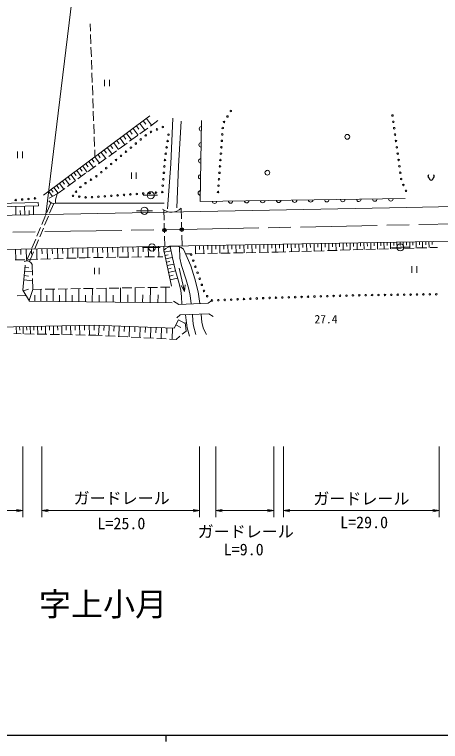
# Model space of a CAD drawing. Units: millimetres at full size, sheet at 1:1000; details may follow other scales. Extents: x 40000 to 680000, y 20000 to 380000.
# Drawn here: x 244384 to 310828, y 204000 to 317358 of the extents above; entities that cross this region are included whole.
import ezdxf
from ezdxf.enums import TextEntityAlignment as Align

# ---------------------------------------------------------------- set-up
doc = ezdxf.new("R2010")
doc.units = ezdxf.units.MM
doc.header["$LTSCALE"] = 1000
doc.header["$PDMODE"] = 32
doc.header["$PDSIZE"] = 500
doc.linetypes.add('CHAIN', pattern=[18.5, 12, -1.5, 3.5, -1.5])
for name, color, linetype, lineweight in [('M-BGD', 7, 'Continuous', 13), ('M-BMK', 2, 'CHAIN', 13), ('M-STR-HTXT', 7, 'Continuous', 13), ('M-STR-STR1', 1, 'Continuous', 13), ('M-TTL-BAND', 7, 'Continuous', 25)]:
    doc.layers.add(name, color=color, linetype=linetype, lineweight=lineweight)
doc.layers.add('M-BMK-HTXT', color=7, linetype='Continuous')
doc.layers.add('M-OTRS', color=6, linetype='Continuous')
doc.styles.add('ＭＳ ゴシック', font='')
doc.styles.get('ＭＳ ゴシック').set_extended_font_data('MS Gothic')

# ---------------------------------------------------------------- blocks, each defined once
blk = doc.blocks.new('open_arrow')
at = {"color": 0, "linetype": 'Continuous', "lineweight": -2}
blk.add_lwpolyline([(7.5, 1.25), (0, 0), (7.5, -1.25)], dxfattribs=at)

msp = doc.modelspace()

# ---------------------------------------------------------------- linework, layer by layer
at = {"layer": 'M-BGD'}
for p, q in [((256222, 314764), (256182, 315894)), ((256294, 312765), (256240, 314264)), ((256366, 310767), (256312, 312266)), ((256438, 308768), (256384, 310267)), ((256510, 306769), (256456, 308268)), ((256582, 304771), (256528, 306270)), ((258434, 307176), (258434, 306176)), ((259184, 306176), (259184, 307176)), ((256653, 302772), (256600, 304271)), ((248920, 289171), (265500, 301544)), ((256725, 300773), (256671, 302272)), ((264453, 300763), (264845, 300237)), ((264979, 301155), (265774, 300090)), ((265573, 299944), (266762, 300808)), ((256797, 298774), (256743, 300273)), ((262889, 299595), (263664, 298557)), ((263408, 299983), (263795, 299464)), ((263927, 300370), (264712, 299319)), ((263955, 298768), (265168, 299650)), ((256869, 296776), (256815, 298275)), ((261357, 298452), (261735, 297946)), ((261863, 298830), (262628, 297805)), ((262337, 297593), (263550, 298474)), ((262376, 299213), (262759, 298700)), ((259851, 297329), (260597, 296329)), ((260351, 297702), (260724, 297202)), ((260719, 296417), (261932, 297299)), ((260851, 298075), (261606, 297062)), ((244869, 295977), (244869, 294977)), ((245619, 294977), (245619, 295977)), ((256927, 295147), (256887, 296276)), ((257890, 295865), (258617, 294890)), ((258377, 296228), (258741, 295741)), ((258864, 296592), (259601, 295605)), ((259101, 295241), (260314, 296123)), ((259358, 296960), (259726, 296467)), ((256452, 294792), (256807, 294317)), ((256927, 295147), (257646, 294184)), ((257409, 295506), (257768, 295024)), ((257483, 294066), (258696, 294948)), ((255039, 293737), (255739, 292799)), ((255508, 294087), (255858, 293618)), ((255865, 292890), (257078, 293772)), ((255977, 294437), (256686, 293487)), ((253656, 292705), (253997, 292247)), ((254113, 293046), (254804, 292120)), ((254247, 291715), (255460, 292596)), ((254576, 293392), (254922, 292929)), ((262614, 292744), (262614, 291744)), ((263364, 291744), (263364, 292744)), ((251849, 291357), (252182, 290911)), ((252295, 291689), (252969, 290786)), ((252629, 290539), (253842, 291421)), ((252747, 292026), (253084, 291575)), ((253198, 292363), (253881, 291449)), ((250523, 290367), (251180, 289486)), ((250963, 290695), (251292, 290255)), ((251035, 289381), (252224, 290245)), ((251403, 291024), (252069, 290132)), ((249722, 289769), (250307, 288985)), ((249804, 288711), (251035, 289381)), ((250122, 290068), (250415, 289676)), ((265640, 289185), (264470, 289192)), ((265640, 289185), (266679, 289185)), ((186414, 286464), (248088, 288024)), ((248100, 287524), (248088, 288024)), ((249411, 286471), (250051, 288008)), ((186427, 285965), (248100, 287524)), ((244612, 286080), (244586, 287435)), ((245976, 286106), (245950, 287469)), ((246662, 286119), (246649, 286805)), ((247348, 286132), (247321, 287504)), ((249851, 286361), (250491, 287899)), ((245294, 286093), (245281, 286775)), ((248642, 284624), (249218, 286009)), ((249083, 284515), (249659, 285900)), ((264650, 286748), (263432, 286727)), ((264650, 286748), (265883, 286762)), ((247873, 282778), (248450, 284163)), ((248314, 282668), (248891, 284053)), ((247105, 280931), (247681, 282316)), ((247545, 280822), (248122, 282207)), ((262849, 281134), (262866, 280338)), ((263645, 281150), (263679, 279547)), ((264447, 281167), (264464, 280365)), ((265249, 281184), (265283, 279569)), ((266056, 281201), (266073, 280393)), ((266864, 281218), (266898, 279590)), ((267678, 281235), (267695, 280421)), ((272616, 281322), (272637, 280053)), ((273250, 281332), (273261, 280698)), ((273885, 281343), (273906, 280079)), ((274517, 281354), (274527, 280722)), ((275149, 281364), (275170, 280104)), ((275779, 281375), (275789, 280745)), ((276409, 281386), (276430, 280130)), ((277037, 281396), (277047, 280768)), ((277665, 281407), (277686, 280155)), ((278291, 281417), (278301, 280792)), ((278917, 281428), (278938, 280180)), ((279540, 281439), (279551, 280815)), ((280164, 281449), (280185, 280206)), ((280786, 281460), (280796, 280838)), ((281408, 281470), (281429, 280231)), ((282027, 281480), (282038, 280861)), ((282647, 281491), (282668, 280256)), ((283265, 281501), (283275, 280884)), ((283882, 281512), (283903, 280281)), ((284498, 281522), (284508, 280907)), ((285113, 281533), (285134, 280306)), ((285727, 281543), (285737, 280929)), ((286340, 281553), (286361, 280338)), ((286948, 281564), (286958, 280956)), ((287555, 281574), (287576, 280374)), ((288155, 281584), (288165, 280984)), ((288755, 281594), (288775, 280410)), ((289347, 281604), (289357, 281012)), ((289939, 281614), (289959, 280445)), ((290524, 281624), (290534, 281039)), ((291109, 281634), (291128, 280479)), ((291686, 281643), (291696, 281066)), ((292263, 281653), (292282, 280513)), ((292833, 281663), (292843, 281093)), ((293403, 281672), (293422, 280547)), ((293965, 281682), (293975, 281119)), ((294528, 281691), (294547, 280580)), ((295084, 281701), (295093, 281145)), ((295639, 281710), (295658, 280613)), ((296187, 281719), (296197, 281171)), ((296736, 281729), (296754, 280646)), ((297277, 281738), (297286, 281196)), ((297819, 281747), (297837, 280678)), ((298353, 281756), (298362, 281221)), ((298888, 281765), (298906, 280710)), ((299415, 281774), (299424, 281246)), ((299943, 281783), (299961, 280741)), ((300464, 281792), (300473, 281271)), ((300985, 281800), (301003, 280772)), ((301500, 281809), (301508, 281295)), ((302014, 281818), (302031, 280802)), ((302522, 281826), (302531, 281318)), ((303030, 281835), (303047, 280832)), ((303531, 281843), (303540, 281342)), ((304033, 281852), (304049, 280862)), ((304533, 281860), (304541, 281365)), ((305032, 281869), (305049, 280891)), ((305532, 281877), (305541, 281388)), ((306032, 281886), (306049, 280921)), ((306532, 281894), (306540, 281412)), ((307032, 281902), (307048, 280951)), ((307532, 281911), (307540, 281435)), ((308032, 281919), (308048, 280980)), ((308532, 281928), (308540, 281458)), ((309032, 281936), (309048, 281010)), ((309532, 281945), (309540, 281481)), ((244529, 280751), (244564, 279083)), ((245363, 280768), (245380, 279934)), ((246197, 280786), (246231, 279137)), ((246272, 278932), (246913, 280470)), ((246713, 278823), (247353, 280360)), ((247021, 280803), (247038, 279979)), ((247845, 280820), (247879, 279191)), ((248659, 280837), (248676, 280023)), ((249474, 280854), (249508, 279244)), ((250279, 280871), (250296, 280066)), ((251084, 280888), (251117, 279296)), ((251880, 280904), (251896, 280109)), ((252676, 280921), (252708, 279348)), ((253462, 280938), (253478, 280151)), ((254249, 280954), (254281, 279399)), ((255026, 280970), (255042, 280193)), ((255803, 280987), (255836, 279441)), ((256576, 281003), (256592, 280230)), ((257349, 281019), (257381, 279462)), ((258127, 281035), (258143, 280257)), ((258905, 281051), (258938, 279483)), ((259690, 281068), (259706, 280284)), ((260474, 281084), (260507, 279504)), ((261264, 281101), (261280, 280311)), ((262054, 281117), (262087, 279526)), ((265826, 281033), (264341, 281013)), ((265826, 281033), (267125, 281054)), ((268887, 275019), (267667, 280603)), ((267723, 280296), (268796, 280533)), ((271063, 280021), (272043, 280041)), ((272543, 280051), (274042, 280082)), ((274542, 280092), (276042, 280122)), ((276542, 280132), (278042, 280162)), ((278541, 280172), (280041, 280203)), ((280541, 280213), (282041, 280243)), ((282541, 280253), (284040, 280283)), ((284540, 280294), (285520, 280313)), ((285520, 280313), (286709, 280349)), ((287209, 280363), (288708, 280408)), ((289208, 280422), (290707, 280467)), ((291207, 280482), (292707, 280526)), ((293206, 280541), (294706, 280585)), ((295205, 280600), (296705, 280644)), ((297205, 280659), (298704, 280704)), ((299204, 280718), (300703, 280763)), ((301203, 280778), (302702, 280822)), ((303202, 280837), (304701, 280881)), ((304565, 281059), (303215, 281018)), ((304565, 281059), (306009, 281090)), ((305201, 280896), (306700, 280940)), ((307200, 280955), (308700, 280999)), ((309199, 281014), (310389, 281049)), ((244496, 279081), (245995, 279130)), ((246495, 279146), (247994, 279195)), ((248494, 279211), (249993, 279260)), ((250493, 279276), (251992, 279325)), ((252492, 279341), (253991, 279390)), ((254491, 279406), (255381, 279435)), ((255381, 279435), (256195, 279446)), ((256695, 279453), (258195, 279473)), ((258695, 279480), (260195, 279500)), ((260695, 279507), (262195, 279527)), ((262695, 279534), (264195, 279554)), ((264694, 279561), (266194, 279581)), ((266694, 279588), (267509, 279599)), ((267838, 279775), (268359, 279890)), ((267953, 279253), (268995, 279484)), ((246020, 277929), (246622, 277875)), ((247138, 278401), (247184, 276697)), ((256859, 277861), (256859, 276861)), ((257609, 276861), (257609, 277861)), ((268068, 278730), (268592, 278845)), ((268184, 278206), (269232, 278437)), ((268302, 277672), (268836, 277790)), ((270047, 277800), (270920, 274185)), ((306387, 278098), (306387, 277098)), ((307137, 277098), (307137, 278098)), ((245904, 276645), (246586, 276583)), ((245965, 277327), (247170, 277218)), ((268420, 277138), (269488, 277373)), ((268546, 276566), (269117, 276693)), ((245842, 275962), (247207, 275839)), ((247197, 276197), (247243, 274493)), ((268672, 275995), (269815, 276247)), ((245777, 274258), (246558, 274538)), ((246659, 272769), (247243, 274493)), ((247243, 274493), (248667, 274516)), ((248468, 272648), (248491, 274513)), ((249167, 274524), (250667, 274549)), ((250389, 272624), (250413, 274545)), ((251167, 274557), (252667, 274582)), ((252367, 272599), (252392, 274577)), ((253167, 274590), (254667, 274615)), ((254405, 272573), (254431, 274611)), ((255167, 274623), (256666, 274647)), ((256503, 272547), (256530, 274645)), ((257166, 274656), (258666, 274680)), ((258665, 272520), (258692, 274681)), ((259166, 274689), (260666, 274713)), ((260890, 272491), (260919, 274717)), ((261166, 274721), (262666, 274746)), ((263165, 274754), (264665, 274779)), ((263183, 272463), (263212, 274755)), ((265165, 274787), (266665, 274812)), ((265544, 272433), (265573, 274794)), ((267165, 274820), (268589, 274843)), ((267975, 272402), (268006, 274834)), ((270920, 274185), (270393, 275087)), ((270920, 274185), (270977, 275228)), ((244818, 273483), (246199, 273546)), ((247535, 272660), (247547, 273592)), ((249428, 272636), (249441, 273596)), ((251378, 272611), (251391, 273601)), ((253386, 272586), (253399, 273605)), ((255454, 272560), (255467, 273609)), ((257584, 272533), (257598, 273614)), ((259778, 272506), (259792, 273618)), ((262037, 272477), (262051, 273623)), ((264363, 272448), (264378, 273628)), ((266759, 272418), (266775, 273633)), ((244647, 268662), (244670, 267594)), ((245181, 268673), (245193, 268139)), ((245715, 268685), (245739, 267572)), ((246272, 268696), (246283, 268140)), ((246828, 268708), (246852, 267549)), ((247407, 268720), (247419, 268141)), ((247987, 268732), (248012, 267525)), ((248590, 268745), (248603, 268141)), ((249193, 268757), (249220, 267500)), ((249822, 268770), (249835, 268142)), ((250450, 268784), (250478, 267475)), ((251105, 268797), (251118, 268143)), ((251759, 268811), (251788, 267448)), ((252441, 268825), (252455, 268144)), ((253123, 268839), (253152, 267420)), ((253833, 268854), (253847, 268144)), ((254542, 268869), (254573, 267390)), ((255282, 268885), (255297, 268145)), ((256021, 268900), (256054, 267360)), ((256792, 268916), (256808, 268146)), ((257561, 268888), (257503, 267317)), ((258347, 268859), (258318, 268073)), ((259133, 268830), (259074, 267238)), ((259929, 268801), (259900, 268004)), ((260725, 268771), (260666, 267157)), ((261532, 268741), (261502, 267934)), ((262339, 268712), (262279, 267076)), ((263157, 268681), (263127, 267864)), ((269561, 268983), (270321, 268575)), ((269968, 269743), (271013, 269184)), ((271153, 267970), (270995, 269337)), ((244286, 267602), (245425, 267579)), ((245925, 267568), (247425, 267537)), ((247925, 267527), (249424, 267496)), ((263974, 268651), (263913, 266994)), ((264803, 268620), (264773, 267792)), ((265632, 268590), (265570, 266910)), ((266472, 268559), (266441, 267719)), ((267311, 268528), (267249, 266825)), ((268163, 268496), (268131, 267645)), ((269014, 268465), (268950, 266740)), ((270560, 267495), (271153, 267970)), ((249924, 267486), (251424, 267455)), ((251924, 267445), (253423, 267414)), ((253923, 267404), (255423, 267373)), ((255923, 267363), (257062, 267339)), ((257062, 267339), (258076, 267288)), ((258575, 267263), (260073, 267187)), ((260572, 267162), (262071, 267087)), ((262570, 267061), (264068, 266986)), ((264567, 266961), (266065, 266885)), ((266565, 266860), (268063, 266784)), ((268562, 266759), (269576, 266708)), ((269576, 266708), (270169, 267183))]:
    msp.add_line(p, q, dxfattribs=at)
for points in [[(268249, 287048), (268751, 294094), (269066, 301174)], [(270363, 300754), (269978, 293708), (269697, 287224)], [(273562, 300843), (273351, 288224), (305319, 288645)], [(267716, 287944), (250786, 287944), (250770, 288446), (251035, 289381)], [(187802, 284992), (305523, 287247), (362953, 288475)], [(207744, 266550), (205905, 267797), (203437, 269515), (202658, 270247), (202362, 270948), (202347, 271852), (202440, 272709), (202939, 273472), (203951, 274204), (204980, 274796), (212987, 279781), (214545, 280124), (268568, 281253), (312768, 281999), (329706, 282122), (347880, 278156)], [(268674, 281179), (269004, 279435), (269425, 277589), (270079, 275392), (270313, 274341), (270430, 273383), (270460, 272153)], [(271934, 272223), (271762, 273523), (271551, 274528), (271154, 276000), (270453, 278243), (270196, 279365), (270127, 281121)], [(270736, 280790), (271861, 278148), (272531, 276154), (273053, 274121), (273312, 272289)], [(246051, 278278), (245701, 274388), (246717, 272670), (268975, 272390)], [(275182, 272770), (274590, 272350), (270010, 272131), (269184, 272677)], [(269698, 270075), (270228, 270511), (274684, 270667), (275353, 270293)], [(271063, 270540), (271191, 269284), (271331, 268505), (271674, 267181)], [(272656, 267477), (272328, 268801), (272188, 269611), (272125, 270578)], [(273493, 270625), (273614, 269330), (273847, 268326), (274338, 267438)], [(269979, 269764), (269278, 268455), (256799, 268916), (244233, 268654), (218680, 268338), (205905, 267797)]]:
    msp.add_lwpolyline(points, dxfattribs=at)
for centre, radius in [((277599, 301462), 125), ((278123, 302314), 125), ((303338, 301613), 125), ((277075, 300611), 125), ((303474, 300622), 125), ((266597, 299436), 125), ((267522, 299814), 125), ((276873, 299655), 125), ((303611, 299632), 125), ((264843, 298516), 125), ((265671, 299057), 125), ((268406, 298625), 125), ((276798, 298657), 125), ((296290, 298290), 375), ((303747, 298641), 125), ((263303, 297239), 125), ((264073, 297878), 125), ((268260, 297636), 125), ((276724, 297660), 125), ((303884, 297650), 125), ((261764, 295963), 125), ((262533, 296601), 125), ((268113, 296647), 125), ((276649, 296663), 125), ((304020, 296660), 125), ((260224, 294686), 125), ((260994, 295325), 125), ((267847, 294665), 125), ((267967, 295657), 125), ((276500, 294668), 125), ((276574, 295666), 125), ((304157, 295669), 125), ((304293, 294678), 125), ((259454, 294048), 125), ((267764, 293669), 125), ((276425, 293671), 125), ((304430, 293688), 125), ((257914, 292772), 125), ((258684, 293410), 125), ((267680, 292672), 125), ((276350, 292674), 125), ((283829, 292690), 375), ((304566, 292697), 125), ((256303, 291595), 125), ((257145, 292134), 125), ((267597, 291676), 125), ((276276, 291677), 125), ((304702, 291707), 125), ((254668, 290456), 125), ((255458, 291059), 125), ((267513, 290679), 125), ((276201, 290680), 125), ((305044, 290776), 125), ((253495, 289086), 125), ((253977, 289734), 125), ((254488, 288965), 125), ((257474, 288948), 125), ((258472, 289020), 125), ((259469, 289091), 125), ((260467, 289163), 125), ((261464, 289234), 125), ((262462, 289306), 125), ((263459, 289377), 125), ((264456, 289449), 125), ((265640, 289185), 550), ((265454, 289520), 125), ((266451, 289592), 125), ((267429, 289683), 125), ((276126, 289682), 125), ((305464, 289869), 125), ((244574, 288431), 125), ((245570, 288517), 125), ((246567, 288604), 125), ((247563, 288691), 125), ((255480, 288845), 125), ((256477, 288877), 125), ((264650, 286748), 550), ((265826, 281033), 550), ((304565, 281059), 550), ((271931, 279920), 125), ((272265, 278978), 125), ((272599, 278035), 125), ((272933, 277092), 125), ((273267, 276150), 125), ((273601, 275207), 125), ((273935, 274265), 125), ((274430, 273431), 125), ((282174, 273085), 125), ((283173, 273130), 125), ((284172, 273171), 125), ((285171, 273200), 125), ((286171, 273230), 125), ((287171, 273260), 125), ((288170, 273290), 125), ((289170, 273319), 125), ((290169, 273349), 125), ((291169, 273379), 125), ((292168, 273409), 125), ((293168, 273439), 125), ((294167, 273468), 125), ((295167, 273498), 125), ((296167, 273528), 125), ((297166, 273558), 125), ((298166, 273585), 125), ((299166, 273598), 125), ((300166, 273610), 125), ((301165, 273623), 125), ((302165, 273636), 125), ((303165, 273649), 125), ((304165, 273662), 125), ((305165, 273675), 125), ((306165, 273687), 125), ((307165, 273700), 125), ((308165, 273713), 125), ((309165, 273726), 125), ((310165, 273739), 125), ((275181, 272771), 125), ((276180, 272815), 125), ((277179, 272860), 125), ((278178, 272905), 125), ((279177, 272950), 125), ((280176, 272995), 125), ((281175, 273040), 125)]:
    msp.add_circle(centre, radius, dxfattribs=at)
for centre, radius, start, end in [((273540, 299533), 350, 89.04516, 269.04516), ((273498, 297033), 350, 89.04516, 269.04516), ((273457, 294534), 350, 89.04516, 269.04516), ((273415, 292034), 350, 89.04516, 269.04516), ((273373, 289534), 350, 89.04516, 269.04516), ((250495, 288856), 957, 216.35882, 287.68834), ((275586, 288254), 350, 180.75385, 0.75385), ((278086, 288287), 350, 180.75385, 0.75385), ((280586, 288320), 350, 180.75385, 0.75385), ((283086, 288352), 350, 180.75385, 0.75385), ((285585, 288385), 350, 180.75385, 0.75385), ((288085, 288418), 350, 180.75385, 0.75385), ((290585, 288451), 350, 180.75385, 0.75385), ((293085, 288484), 350, 180.75385, 0.75385), ((295584, 288517), 350, 180.75385, 0.75385), ((298084, 288550), 350, 180.75385, 0.75385), ((300584, 288583), 350, 180.75385, 0.75385), ((303084, 288616), 350, 180.75385, 0.75385), ((268856, 288766), 2221, 231.72369, 313.78716), ((269311, 278894), 2372, 53.07648, 133.8951), ((246313, 278028), 905, 24.33836, 116.62989)]:
    msp.add_arc(centre, radius, start, end, dxfattribs=at)
at = {"layer": 'M-BGD', "lineweight": 25}
for centre, start, end in [((309168, 292140), 131.41944, 251.14242), ((309368, 291815), 172.14015, 7.85983), ((309568, 292140), 288.85756, 48.58054)]:
    msp.add_arc(centre, 300, start, end, dxfattribs=at)
at = {"layer": 'M-BMK'}
msp.add_lwpolyline([(156218, 282204), (230600, 283241), (270474, 283829), (330311, 285067), (354411, 279245)], dxfattribs=at)
at = {"layer": 'M-OTRS'}
for p in [(267767, 283742), (270474, 283829)]:
    msp.add_point(p, dxfattribs=at)
at = {"layer": 'M-STR-HTXT'}
for p, q in [((253663, 322245), (249285, 286169)), ((245663, 250000), (245663, 239000)), ((248659, 250000), (248659, 239000)), ((273250, 250000), (273250, 239000)), ((275779, 250000), (275779, 239000)), ((284825, 250000), (284825, 239000)), ((286340, 250000), (286340, 239000)), ((310632, 250000), (310632, 239000)), ((212987, 240000), (245663, 240000)), ((248659, 240000), (273250, 240000)), ((275779, 240000), (284825, 240000)), ((286340, 240000), (310632, 240000))]:
    msp.add_line(p, q, dxfattribs=at)
at = {"layer": 'M-STR-STR1'}
for p, q in [((267721, 285310), (267674, 286885)), ((270434, 285474), (270393, 287162)), ((267780, 283311), (267735, 284810)), ((270483, 283474), (270446, 284974)), ((267842, 281236), (267795, 282811)), ((270536, 281286), (270495, 282975))]:
    msp.add_line(p, q, dxfattribs=at)
at = {"layer": 'M-TTL-BAND'}
for p, q in [((40000, 205000), (579000, 205000)), ((268000, 205000), (268000, 204000))]:
    msp.add_line(p, q, dxfattribs=at)

# ---------------------------------------------------------------- block references
at = {"layer": 'M-STR-HTXT', "xscale": 133, "yscale": 133, "rotation": 180}
for p in [(245663, 240000), (273250, 240000), (284825, 240000), (310632, 240000)]:
    msp.add_blockref('open_arrow', p, dxfattribs=at)
at = {"layer": 'M-STR-HTXT', "xscale": 133, "yscale": 133}
for p in [(248659, 240000), (275779, 240000), (286340, 240000)]:
    msp.add_blockref('open_arrow', p, dxfattribs=at)

# ---------------------------------------------------------------- texts
at = {"layer": 'M-BGD', "style": 'ＭＳ ゴシック'}
msp.add_text('27.4', height=1320, dxfattribs=at).set_placement((292971, 269853), align=Align.MIDDLE_CENTER)
at = {"layer": 'M-BMK-HTXT', "style": 'ＭＳ ゴシック'}
msp.add_text('字上小月', height=3666, dxfattribs=at).set_placement((258190, 225404), align=Align.MIDDLE_CENTER)
at = {"layer": 'M-STR-HTXT', "style": 'ＭＳ ゴシック'}
for p in [(261090, 241936), (298493, 241860), (280450, 236731)]:
    msp.add_text('ガードレール', height=1833, dxfattribs=at).set_placement(p, align=Align.MIDDLE_CENTER)
for s, p in [('L=25.0', (261055, 236538)), ('L=29.0', (298914, 236707)), ('L=9.0', (280134, 232472))]:
    msp.add_text(s, height=1833, dxfattribs=at).set_placement(p, align=Align.BOTTOM_CENTER)

doc.saveas('drawing.dxf')
